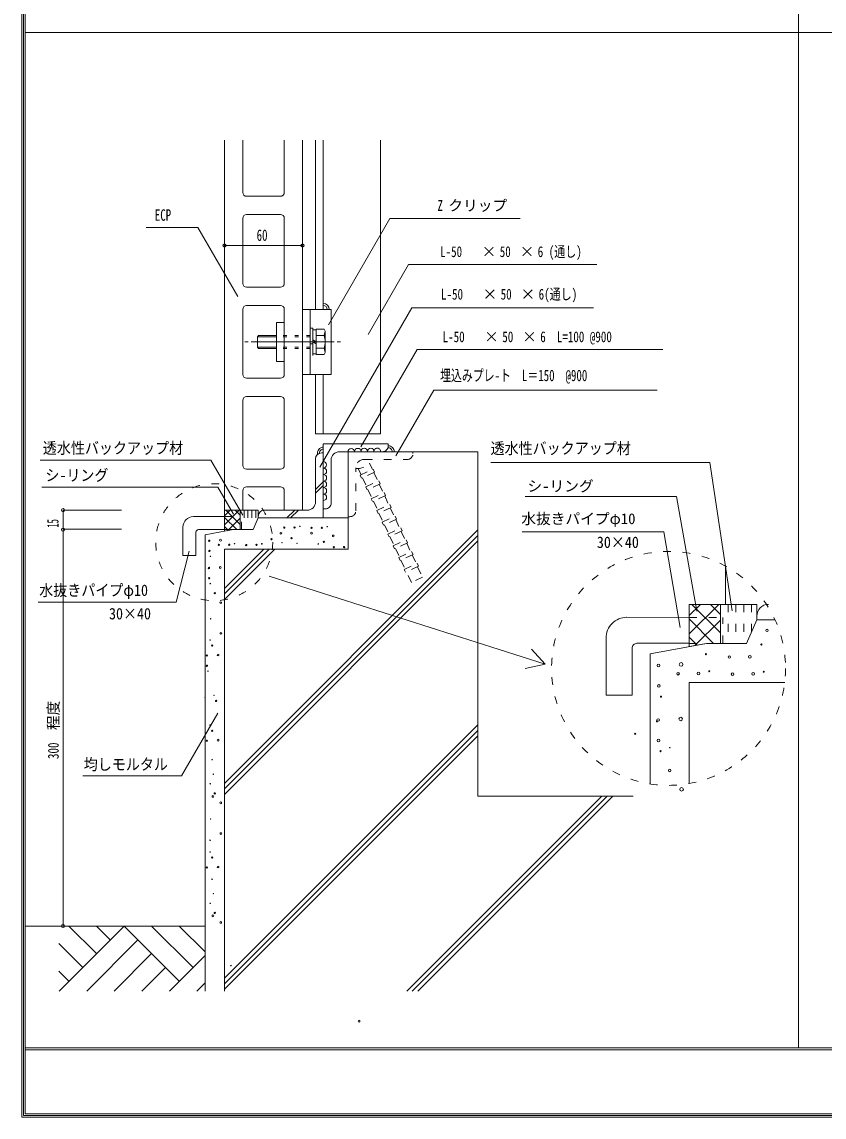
# Model space of a CAD drawing. Units: millimetres, scale not verified. Extents: x -1209 to 1209, y -852 to 852.
# Drawn here: x -1209 to -592, y -852 to -10 of the extents above; entities that cross this region are included whole.
import ezdxf
from ezdxf.enums import TextEntityAlignment as Align

# ---------------------------------------------------------------- set-up
doc = ezdxf.new("R2010")
doc.units = ezdxf.units.MM
doc.header["$LTSCALE"] = 3
doc.linetypes.add('USER1', pattern=[3, 1, -2])
doc.linetypes.add('USER2', pattern=[5, 2, -3])
for name, color, linetype, lineweight in [('0-1_0-0WAKU', 7, 'Continuous', 18), ('0-2_0-1AL', 5, 'Continuous', 18), ('0-3_0-2SUNPO', 7, 'Continuous', 18), ('0-4_0-3STEEL', 6, 'Continuous', 18), ('0-5_0-4KANAMONO', 6, 'Continuous', 18), ('0-6_0-5FUKUSIZA', 3, 'Continuous', 18), ('0-8_0-7KUTAI', 6, 'Continuous', 18)]:
    doc.layers.add(name, color=color, linetype=linetype, lineweight=lineweight)
doc.styles.add('ＭＳ ゴシック', font='')
doc.styles.get('ＭＳ ゴシック').set_extended_font_data('MS Gothic')

msp = doc.modelspace()

# ---------------------------------------------------------------- linework, layer by layer
at = {"layer": '0-1_0-0WAKU'}
for p, q in [((-1209.414, -852.414), (-1209.414, 852.414)), ((-1208.207, -851.207), (-1208.207, 851.207)), ((-1207, -850), (-1207, 850)), ((-612, 850), (-612, -799)), ((-1207, -17.85), (0, -17.85)), ((-1207, -799), (1207, -799)), ((-1207, -800.7), (1207, -800.7)), ((1207, -850), (-1207, -850)), ((-1209.414, -852.414), (1209.414, -852.414)), ((1208.207, -851.207), (-1208.207, -851.207))]:
    msp.add_line(p, q, dxfattribs=at)
at = {"layer": '0-2_0-1AL'}
for p, q in [((-1053.517, -100.634), (-1053.517, -385.4)), ((-1039.517, -100.634), (-1039.517, -140.9)), ((-1007.517, -100.634), (-1007.517, -140.9)), ((-993.517, -100.634), (-993.517, -385.4)), ((-1036.517, -143.9), (-1010.517, -143.9)), ((-1036.517, -157.9), (-1010.517, -157.9)), ((-1039.517, -160.9), (-1039.517, -210.9)), ((-1007.517, -160.9), (-1007.517, -210.9)), ((-1036.517, -213.9), (-1010.517, -213.9)), ((-1039.517, -230.9), (-1039.517, -280.9)), ((-1036.517, -227.9), (-1010.517, -227.9)), ((-1007.517, -230.9), (-1007.517, -280.9)), ((-1036.517, -283.9), (-1010.517, -283.9)), ((-1039.517, -300.9), (-1039.517, -350.9)), ((-1036.517, -297.9), (-1010.517, -297.9)), ((-1007.517, -300.9), (-1007.517, -350.9)), ((-1036.517, -353.9), (-1010.517, -353.9)), ((-1039.517, -370.4), (-1039.517, -385.4)), ((-1036.517, -367.4), (-1010.517, -367.4)), ((-1007.517, -370.4), (-1007.517, -385.4)), ((-1039.517, -385.4), (-1053.517, -385.4)), ((-1007.517, -385.4), (-993.517, -385.4)), ((-668.02, -428.566), (-668.02, -457.904)), ((-668.02, -457.904), (-696.02, -457.904))]:
    msp.add_line(p, q, dxfattribs=at)
for centre, start, end in [((-1036.517, -140.9), 180, 270), ((-1010.517, -140.9), 270, 0), ((-1036.517, -160.9), 90, 180), ((-1010.517, -160.9), 0, 90), ((-1036.517, -210.9), 180, 270), ((-1010.517, -210.9), 270, 0), ((-1036.517, -230.9), 90, 180), ((-1010.517, -230.9), 0, 90), ((-1036.517, -280.9), 180, 270), ((-1010.517, -280.9), 270, 0), ((-1036.517, -300.9), 90, 180), ((-1010.517, -300.9), 0, 90), ((-1036.517, -350.9), 180, 270), ((-1010.517, -350.9), 270, 0), ((-1036.517, -370.4), 90, 180), ((-1010.517, -370.4), 0, 90)]:
    msp.add_arc(centre, 3, start, end, dxfattribs=at)
at = {"layer": '0-3_0-2SUNPO'}
for p, q in [((-1073.948, -167.765), (-1113.758, -167.765)), ((-1043.164, -221.084), (-1073.948, -167.765)), ((-973.533, -242.886), (-926.286, -161.052)), ((-926.286, -161.052), (-825.937, -161.052)), ((-1053.517, -181.721), (-993.517, -181.721)), ((-943.034, -250.31), (-911.897, -196.379)), ((-911.897, -196.379), (-767.189, -196.379)), ((-980.254, -352.271), (-909.498, -229.717)), ((-769.669, -229.717), (-909.498, -229.717)), ((-948.54, -336.713), (-905.266, -261.759)), ((-905.266, -261.759), (-716.38, -261.759)), ((-921.614, -343.594), (-892.414, -293.018)), ((-892.414, -293.018), (-720.778, -293.018)), ((-1064.026, -346.85), (-1195.35, -346.85)), ((-1039.517, -389.302), (-1064.026, -346.85)), ((-680.122, -348.613), (-848.689, -348.613)), ((-662.839, -462.856), (-680.122, -348.613)), ((-1058.602, -367.758), (-1194.202, -367.758)), ((-1046.606, -388.536), (-1058.602, -367.758)), ((-705.661, -374.847), (-822.269, -374.847)), ((-690.091, -463.237), (-705.661, -374.847)), ((-1177.722, -385.4), (-1177.722, -405.398)), ((-1177.722, -385.4), (-1132.722, -385.4)), ((-1177.722, -399.998), (-1132.722, -399.998)), ((-715.587, -402.024), (-824.539, -402.024)), ((-702.845, -475.721), (-715.587, -402.024)), ((-1177.722, -405.398), (-1177.722, -705.4)), ((-1080.736, -416.854), (-1090.857, -456.268)), ((-1019.054, -436.134), (-806.825, -503.948)), ((-1090.857, -456.268), (-1196.913, -456.268)), ((-817.374, -492.347), (-806.825, -503.948)), ((-822.147, -507.283), (-806.825, -503.948)), ((-1167.722, -705.4), (-1155.553, -705.4)), ((-1167.722, -705.4), (-1155.553, -705.4))]:
    msp.add_line(p, q, dxfattribs=at)
msp.add_lwpolyline([(-1058.72, -541.527), (-1086.617, -589.846), (-1162.498, -589.846)], dxfattribs=at)
at = {"layer": '0-3_0-2SUNPO', "linetype": 'USER2'}
for centre, radius in [((-1061.457, -410.02), 45), ((-711.898, -507.145), 90)]:
    msp.add_circle(centre, radius, dxfattribs=at)
at = {"layer": '0-3_0-2SUNPO'}
for centre, start, end in [((-1053.517, -181.721), 0, 180), ((-1053.517, -181.721), 180, 0), ((-993.517, -181.721), 0, 180), ((-993.517, -181.721), 180, 0), ((-1177.722, -385.4), 0, 180), ((-1177.722, -385.4), 180, 0), ((-1177.722, -400.398), 0, 180), ((-1177.722, -400.398), 180, 0), ((-1177.722, -705.4), 0, 180), ((-1177.722, -705.4), 180, 0)]:
    msp.add_arc(centre, 1.2, start, end, dxfattribs=at)
at = {"layer": '0-4_0-3STEEL'}
for p, q in [((-983.517, -230.901), (-983.517, -100.634)), ((-977.517, -230.901), (-977.517, -100.634)), ((-933.516, -326.737), (-933.516, -100.634)), ((-983.517, -326.737), (-983.517, -280.902)), ((-977.517, -326.737), (-977.517, -280.902)), ((-983.517, -326.737), (-933.516, -326.737)), ((-946.019, -334.4), (-977.517, -334.4)), ((-977.517, -334.4), (-927.519, -334.4)), ((-977.517, -334.4), (-977.517, -391.4)), ((-927.519, -335.9), (-927.519, -334.4)), ((-977.517, -341.402), (-979.017, -341.402)), ((-977.517, -341.402), (-977.517, -391.4)), ((-965.019, -340.4), (-932.019, -340.4)), ((-983.515, -378.902), (-983.517, -345.902)), ((-971.519, -379.898), (-971.517, -346.898)), ((-977.514, -363.571), (-983.514, -369.571)), ((-977.514, -366.399), (-983.514, -372.399)), ((-990.015, -385.4), (-1023.015, -385.4)), ((-999.543, -385.4), (-1005.543, -391.4)), ((-996.714, -385.4), (-1002.714, -391.4)), ((-977.517, -384.398), (-976.017, -384.398)), ((-1027.515, -389.9), (-1027.515, -391.4)), ((-977.517, -391.4), (-1027.515, -391.4)), ((-977.517, -391.4), (-1027.515, -391.4)), ((-644.016, -466.904), (-644.016, -469.904)), ((-629.965, -469.904), (-644.016, -469.904))]:
    msp.add_line(p, q, dxfattribs=at)
for centre, radius, start, end in [((-932.019, -335.9), 4.5, 270, 0.00002), ((-979.017, -345.902), 4.5, 90, 180), ((-965.019, -346.898), 6.5, 90, 180), ((-990.015, -378.902), 6.5, 270, 0.00002), ((-1023.015, -389.9), 4.5, 90, 180), ((-976.017, -379.898), 4.5, 270, 0.00002), ((-635.016, -466.904), 9, 90, 180)]:
    msp.add_arc(centre, radius, start, end, dxfattribs=at)
at = {"layer": '0-5_0-4KANAMONO'}
for p, q in [((-993.516, -280.902), (-993.516, -230.901)), ((-987.534, -230.901), (-987.534, -280.902)), ((-1013.532, -240.9), (-1013.532, -270.9)), ((-1007.517, -240.9), (-1013.532, -240.9)), ((-1007.517, -240.9), (-1007.517, -270.9)), ((-1028.034, -251.901), (-1027.455, -250.902)), ((-1013.535, -251.901), (-1028.034, -251.901)), ((-1028.034, -259.902), (-1028.034, -251.901)), ((-1013.535, -250.902), (-1027.455, -250.902)), ((-987.534, -266.4), (-987.534, -245.4)), ((-985.533, -245.4), (-987.534, -245.4)), ((-985.533, -266.4), (-985.533, -245.4)), ((-983.034, -246.702), (-985.533, -246.702)), ((-983.034, -265.716), (-983.034, -246.087)), ((-976.938, -246.087), (-983.034, -246.087)), ((-976.86, -250.995), (-983.034, -250.995)), ((-976.032, -247.65), (-976.935, -246.087)), ((-976.86, -250.995), (-976.032, -247.653)), ((-976.032, -264.15), (-976.032, -247.65)), ((-1035.261, -255.9), (-1037.895, -255.9)), ((-969.162, -255.9), (-1032.921, -255.9)), ((-1013.535, -259.902), (-1028.034, -259.902)), ((-1028.034, -259.902), (-1027.455, -260.901)), ((-1013.535, -260.901), (-1027.455, -260.901)), ((-985.533, -257.5), (-987.534, -257.5)), ((-983.034, -255.9), (-985.533, -254.457)), ((-983.034, -257.346), (-985.533, -255.9)), ((-976.86, -260.808), (-983.034, -260.808)), ((-976.857, -260.808), (-976.032, -264.15)), ((-964.188, -255.9), (-966.822, -255.9)), ((-983.034, -265.101), (-985.533, -265.101)), ((-976.938, -265.716), (-983.034, -265.716)), ((-976.032, -264.153), (-976.938, -265.716)), ((-1007.517, -270.9), (-1013.532, -270.9)), ((-971.517, -280.902), (-993.516, -280.902)), ((-1077.515, -390.371), (-1053.517, -390.379)), ((-1085.517, -420.369), (-1085.517, -398.371)), ((-1075.517, -420.371), (-1075.517, -402.372)), ((-1073.517, -400.372), (-1053.517, -400.379)), ((-1085.517, -420.369), (-1075.517, -420.371)), ((-744.378, -467.85), (-696.02, -467.864)), ((-760.02, -527.842), (-760.02, -483.846)), ((-736.2, -487.852), (-696.02, -487.864)), ((-740.02, -527.847), (-740.02, -491.848)), ((-760.02, -527.842), (-740.02, -527.847))]:
    msp.add_line(p, q, dxfattribs=at)
at = {"layer": '0-5_0-4KANAMONO', "linetype": 'USER1'}
for p, q in [((-987.534, -250.902), (-1013.532, -250.902)), ((-987.534, -251.901), (-1013.532, -251.901)), ((-987.534, -259.902), (-1013.532, -259.902)), ((-987.534, -260.901), (-1013.532, -260.901))]:
    msp.add_line(p, q, dxfattribs=at)
at = {"layer": '0-5_0-4KANAMONO', "linetype": 'USER2'}
for p, q in [((-1053.517, -390.386), (-1040.517, -390.395)), ((-1040.517, -400.395), (-1040.517, -390.395)), ((-1053.517, -400.386), (-1040.517, -400.395)), ((-696.02, -467.877), (-670.02, -467.894)), ((-670.02, -487.894), (-670.02, -467.894)), ((-696.02, -487.877), (-672.02, -487.901))]:
    msp.add_line(p, q, dxfattribs=at)
at = {"layer": '0-5_0-4KANAMONO'}
msp.add_lwpolyline([(-971.517, -280.902), (-971.517, -230.901), (-993.516, -230.901)], dxfattribs=at)
for centre, radius, start, end in [((-991.032, -255.9), 15, 340.90302, 19.097), ((-1077.517, -398.371), 8, 89.98428, 180), ((-1073.517, -402.372), 2, 89.98428, 180), ((-744.02, -483.846), 16, 89.98428, 180), ((-736.02, -491.848), 4, 89.98428, 180)]:
    msp.add_arc(centre, radius, start, end, dxfattribs=at)
at = {"layer": '0-6_0-5FUKUSIZA'}
for p, q in [((-1053.517, -396.786), (-1042.131, -385.4)), ((-1053.517, -389.715), (-1049.202, -385.4)), ((-1041.517, -385.4), (-1053.517, -385.4)), ((-1053.517, -385.4), (-1053.517, -401.648)), ((-1052.443, -385.4), (-1041.517, -396.326)), ((-1045.372, -385.4), (-1041.517, -389.255)), ((-1027.517, -385.4), (-1041.517, -385.4)), ((-1041.517, -385.4), (-1041.517, -400.4)), ((-1027.517, -385.4), (-1027.517, -391.404)), ((-1053.517, -390.997), (-1044.12, -400.394)), ((-1051.29, -401.23), (-1041.517, -391.457)), ((-1027.517, -391.404), (-1031.517, -400.4)), ((-1053.517, -398.068), (-1050.503, -401.083)), ((-1053.517, -401.648), (-1046.862, -400.4)), ((-1041.517, -400.398), (-1046.862, -400.4)), ((-1042.517, -400.398), (-1031.517, -400.4)), ((-1031.517, -400.4), (-1041.517, -400.398)), ((-696.02, -480.677), (-673.247, -457.904)), ((-696.02, -466.535), (-687.389, -457.904)), ((-676.02, -457.904), (-696.02, -457.904)), ((-696.02, -457.904), (-696.02, -490.4)), ((-693.872, -457.904), (-672.02, -479.757)), ((-679.73, -457.904), (-672.02, -465.615)), ((-676.02, -457.904), (-664.02, -457.904)), ((-672.02, -457.904), (-672.02, -487.904)), ((-644.02, -457.904), (-664.02, -457.904)), ((-644.02, -457.904), (-644.02, -469.913)), ((-696.02, -469.099), (-677.225, -487.893)), ((-691.565, -489.565), (-672.02, -470.019)), ((-644.016, -469.904), (-652.02, -487.904)), ((-696.02, -483.241), (-689.991, -489.27)), ((-682.709, -487.904), (-696.02, -490.4)), ((-672.02, -487.904), (-682.709, -487.904)), ((-652.02, -487.904), (-672.02, -487.901))]:
    msp.add_line(p, q, dxfattribs=at)
at = {"layer": '0-6_0-5FUKUSIZA', "linetype": 'USER2'}
for p, q in [((-1038.517, -385.4), (-1038.517, -400.4)), ((-1035.517, -385.4), (-1035.517, -400.4)), ((-1032.517, -385.401), (-1032.517, -400.401)), ((-1029.517, -385.402), (-1029.517, -395.902)), ((-666.02, -457.904), (-666.02, -487.904)), ((-660.02, -457.904), (-660.02, -487.904)), ((-654.02, -457.904), (-654.02, -487.904)), ((-648.02, -457.904), (-648.02, -478.909))]:
    msp.add_line(p, q, dxfattribs=at)
at = {"layer": '0-6_0-5FUKUSIZA'}
for centre, radius, start, end in [((-977.517, -230.898), 4.5, 0, 90), ((-977.517, -230.898), 3, 0, 90), ((-977.517, -341.415), 4.5, 90, 193.22999), ((-927.488, -340.4), 4.5, 0.00099, 90.39299), ((-977.517, -341.415), 3, 90, 184.60701), ((-956.017, -340.4), 2.5, 0, 180), ((-951.019, -340.35), 2.5, 0, 180), ((-946.02, -340.3), 2.5, 0, 180), ((-941.022, -340.25), 2.5, 0, 180), ((-936.023, -340.2), 2.5, 355.41301, 180), ((-927.511, -340.41), 3.023, 0.19299, 95.02397), ((-977.517, -350.5), 2.5, 270, 89.99998), ((-977.467, -355.499), 2.5, 270, 89.99998), ((-977.467, -360.498), 2.5, 270, 89.99998), ((-977.467, -365.498), 2.5, 270, 89.99998), ((-977.467, -370.498), 2.5, 270, 89.99998), ((-977.467, -375.497), 2.5, 270, 89.99998)]:
    msp.add_arc(centre, radius, start, end, dxfattribs=at)
at = {"layer": '0-8_0-7KUTAI', "color": 4}
for p, q in [((-958.517, -340.4), (-858.517, -340.4)), ((-958.517, -340.4), (-958.517, -415.4)), ((-858.517, -605.4), (-858.517, -340.4)), ((-1027.515, -391.4), (-1031.517, -400.4)), ((-1027.515, -391.4), (-958.517, -391.4)), ((-1068.517, -404.461), (-1046.862, -400.4)), ((-1068.517, -755.4), (-1068.517, -404.461)), ((-858.517, -400.6), (-1053.517, -595.6)), ((-1048.995, -400.4), (-1031.517, -400.4)), ((-1046.862, -400.4), (-1031.517, -400.4)), ((-858.517, -404.842), (-1053.517, -599.843)), ((-858.517, -409.085), (-1053.517, -604.085)), ((-958.517, -415.4), (-1053.517, -415.4)), ((-1053.517, -755.4), (-1053.517, -415.4)), ((-1014.832, -415.4), (-1053.517, -454.085)), ((-1023.317, -415.4), (-1053.517, -445.6)), ((-1019.075, -415.4), (-1053.517, -449.843)), ((-644.016, -469.904), (-652.02, -487.904)), ((-726.02, -496.026), (-682.709, -487.904)), ((-682.709, -487.904), (-652.02, -487.904)), ((-682.709, -487.904), (-652.02, -487.904)), ((-726.02, -596.03), (-726.02, -496.026)), ((-622.544, -517.904), (-696.02, -517.904)), ((-696.02, -595.733), (-696.02, -517.904)), ((-858.517, -550.6), (-1053.517, -745.6)), ((-858.517, -554.842), (-1053.517, -749.843)), ((-858.517, -559.085), (-1053.517, -754.085)), ((-763.318, -605.4), (-913.317, -755.4)), ((-759.075, -605.4), (-909.075, -755.4)), ((-754.832, -605.4), (-904.832, -755.4)), ((-739.187, -605.4), (-858.517, -605.4)), ((-1207, -705.4), (-1068.517, -705.4))]:
    msp.add_line(p, q, dxfattribs=at)
at = {"layer": '0-8_0-7KUTAI', "color": 7, "linetype": 'USER2'}
for p, q in [((-952.517, -385.9), (-952.517, -352.9)), ((-948.436, -358.131), (-950.654, -353.376)), ((-946.017, -346.4), (-913.017, -346.4)), ((-942.017, -349.348), (-939.799, -354.103)), ((-947.38, -360.397), (-944.21, -367.194)), ((-938.743, -356.369), (-935.573, -363.167)), ((-943.154, -369.46), (-939.984, -376.257)), ((-934.517, -365.432), (-931.347, -372.23)), ((-938.928, -378.523), (-935.758, -385.32)), ((-930.29, -374.495), (-927.121, -381.293)), ((-934.701, -387.586), (-931.532, -394.383)), ((-926.064, -383.558), (-922.895, -390.356)), ((-921.838, -392.622), (-918.668, -399.419)), ((-930.475, -396.649), (-927.306, -403.446)), ((-917.612, -401.685), (-914.442, -408.482)), ((-926.249, -405.712), (-923.079, -412.509)), ((-913.386, -410.748), (-910.216, -417.545)), ((-922.023, -414.775), (-918.853, -421.573)), ((-909.16, -419.811), (-905.99, -426.608)), ((-917.797, -423.838), (-914.627, -430.636))]:
    msp.add_line(p, q, dxfattribs=at)
at = {"layer": '0-8_0-7KUTAI', "color": 7}
for p, q in [((-1180.797, -755.4), (-1130.797, -705.4)), ((-1152.01, -726.613), (-1173.223, -705.4)), ((-1141.403, -716.006), (-1152.01, -705.4)), ((-1088.37, -747.826), (-1130.797, -705.4)), ((-1077.764, -737.22), (-1109.583, -705.4)), ((-1068.517, -725.253), (-1088.37, -705.4)), ((-1159.583, -755.4), (-1120.19, -716.006)), ((-1162.616, -737.22), (-1181.028, -718.808)), ((-1138.37, -755.4), (-1109.583, -726.613)), ((-1095.944, -755.4), (-1068.517, -727.973)), ((-1173.223, -747.826), (-1181.028, -740.021)), ((-1117.157, -755.4), (-1098.977, -737.22)), ((-1074.731, -755.4), (-1068.517, -749.187))]:
    msp.add_line(p, q, dxfattribs=at)
at = {"layer": '0-8_0-7KUTAI', "color": 7, "linetype": 'USER2'}
for points in [[(-908.517, -341.9), (-908.517, -340.4), (-958.517, -340.4), (-958.517, -390.4), (-957.017, -390.4)], [(-904.933, -428.874), (-901.13, -437.031), (-909.767, -441.058), (-913.57, -432.901)]]:
    msp.add_lwpolyline(points, dxfattribs=at)
for points in [[(-938.077, -356.059), (-948.046, -360.707), (-949.103, -358.442), (-939.133, -353.793)], [(-933.85, -365.122), (-943.82, -369.77), (-944.876, -367.505), (-934.907, -362.856)], [(-929.624, -374.185), (-939.594, -378.834), (-940.65, -376.568), (-930.681, -371.919)], [(-925.398, -383.248), (-935.367, -387.897), (-936.424, -385.631), (-926.455, -380.982)], [(-921.172, -392.311), (-931.141, -396.96), (-932.198, -394.694), (-922.228, -390.045)], [(-916.946, -401.374), (-926.915, -406.023), (-927.972, -403.757), (-918.002, -399.108)], [(-912.72, -410.437), (-922.689, -415.086), (-923.745, -412.82), (-913.776, -408.171)], [(-908.493, -419.5), (-918.463, -424.149), (-919.519, -421.883), (-909.55, -417.234)], [(-904.267, -428.563), (-914.237, -433.212), (-915.293, -430.946), (-905.324, -426.297)]]:
    msp.add_lwpolyline(points, close=True, dxfattribs=at)
at = {"layer": '0-8_0-7KUTAI', "color": 4}
for centre, radius in [((-1010.137, -403.218), 0.7), ((-1007.514, -398.818), 0.5), ((-999.631, -398.713), 0.5), ((-995.52, -397.886), 0.2), ((-986.508, -403.078), 0.7), ((-986.533, -398.985), 0.5), ((-978.65, -398.88), 0.5), ((-974.539, -398.053), 0.2), ((-1065.292, -408.894), 0.5), ((-1057.8, -412.068), 0.5), ((-1056.616, -408.5), 0.7), ((-1049.917, -411.962), 0.5), ((-1045.806, -411.135), 0.2), ((-1036.819, -412.234), 0.5), ((-1028.936, -412.129), 0.5), ((-1024.826, -411.302), 0.2), ((-1017.413, -407.801), 0.5), ((-1009.345, -410.425), 0.2), ((-1001.932, -406.924), 0.5), ((-997.748, -410.962), 0.2), ((-981.421, -411.371), 0.2), ((-977.116, -409.834), 0.5), ((-969.84, -405.251), 0.7), ((-1065.187, -416.777), 0.5), ((-1064.36, -420.888), 0.2), ((-969.446, -413.927), 0.5), ((-961.563, -413.821), 0.5), ((-1065.459, -429.875), 0.5), ((-1056.783, -429.481), 0.7), ((-1065.957, -430.432), 0.2), ((-1065.353, -437.758), 0.5), ((-1064.527, -441.869), 0.2), ((-1061.026, -449.281), 0.5), ((-1056.443, -456.558), 0.7), ((-1064.186, -468.946), 0.2), ((-1056.303, -480.186), 0.7), ((-636.148, -477.887), 1), ((-1064.596, -485.273), 0.2), ((-640.495, -488.771), 0.4), ((-1067.151, -497.249), 0.5), ((-1063.058, -489.578), 0.5), ((-1058.475, -496.854), 0.7), ((-683.133, -496.205), 0.4), ((-649.393, -498.192), 1), ((-1067.046, -505.132), 0.5), ((-719.57, -504.893), 1), ((-702.218, -504.104), 1.4), ((-665.159, -498.403), 1), ((-1066.219, -509.242), 0.2), ((-704.586, -511.24), 1), ((-688.82, -511.029), 1), ((-680.598, -509.375), 0.4), ((-662.624, -511.573), 1), ((-646.858, -511.362), 1), ((-638.636, -509.708), 0.4), ((-719.359, -520.658), 1), ((-1068.589, -529.422), 0.2), ((-1061.6, -527.846), 0.2), ((-717.705, -528.88), 0.4), ((-1060.062, -532.15), 0.5), ((-720.899, -547.968), 0.4), ((-719.903, -546.855), 1), ((-702.551, -546.066), 1.4), ((-1064.596, -550.798), 0.2), ((-1063.058, -555.102), 0.5), ((-1067.151, -562.773), 0.5), ((-1058.475, -562.378), 0.7), ((-737.58, -557.416), 0.4), ((-719.692, -562.62), 1), ((-718.038, -570.842), 0.4), ((-710.972, -568.118), 0.2), ((-1063.093, -577.435), 0.2), ((-1062.081, -588.569), 0.2), ((-711.037, -585.667), 1), ((-1064.527, -595.937), 0.2), ((-1062.416, -605.654), 0.7), ((-1061.026, -603.35), 0.5), ((-701.871, -600.22), 1.4), ((-1056.443, -610.626), 0.7), ((-1064.186, -623.014), 0.2), ((-1064.596, -639.342), 0.2), ((-1056.303, -634.254), 0.7), ((-1064.596, -648.406), 0.2), ((-1063.058, -652.71), 0.5), ((-1067.151, -660.381), 0.5), ((-1058.475, -659.987), 0.7), ((-1063.093, -669.38), 0.2), ((-1062.081, -680.515), 0.2), ((-1064.527, -687.883), 0.2), ((-1062.416, -697.6), 0.7), ((-1061.026, -695.295), 0.5), ((-1056.443, -702.572), 0.7), ((-1048.63, -735.825), 0.2), ((-950.038, -778.625), 0.7)]:
    msp.add_circle(centre, radius, dxfattribs=at)
at = {"layer": '0-8_0-7KUTAI', "color": 7, "linetype": 'USER2'}
for centre, radius, start, end in [((-913.017, -341.9), 4.5, 270, 0), ((-946.017, -352.9), 6.5, 90, 180), ((-951.447, -340.4), 13, 265.2776, 332.51357), ((-957.017, -385.9), 4.5, 270, 0)]:
    msp.add_arc(centre, radius, start, end, dxfattribs=at)

# ---------------------------------------------------------------- texts
at = {"layer": '0-3_0-2SUNPO', "style": 'ＭＳ ゴシック'}
for s, height, width, p in [('Z', 8.303, 0.75, (-889.706, -157.599)), ('ECP', 8.798, 0.7, (-1107.155, -165.347)), ('60', 8.798, 0.7, (-1028.823, -180.821)), ('L-50', 8.303, 0.75, (-887.678, -193.115)), ('50', 8.303, 0.75, (-841.78, -193.115)), ('6 (通し)', 8.303, 0.75, (-812.576, -193.115)), ('L-50', 8.303, 0.75, (-886.961, -225.855)), ('50', 8.303, 0.75, (-841.063, -225.855)), ('6(通し)', 8.303, 0.75, (-811.859, -225.855)), ('L-50', 8.303, 0.75, (-885.708, -258.627)), ('50', 8.303, 0.75, (-839.811, -258.627)), ('6\u3000L=100 @900', 8.303, 0.75, (-810.606, -258.627)), ('埋込みプレ-ト\u3000L＝150\u3000@900', 8.798, 0.7, (-887.721, -288.756)), ('透水性バックアップ材', 8.791, 0.9, (-1193.309, -344.618)), ('透水性バックアップ材', 8.791, 0.9, (-848.85, -344.795)), ('シ-リング', 8.791, 0.9, (-1191.371, -365.526)), ('30×40', 8.791, 0.9, (-767.041, -417.12)), ('水抜きパイプφ10', 8.791, 0.9, (-1196.118, -454.036)), ('30×40', 8.791, 0.9, (-1142.394, -472.059)), ('均しモルタル', 8.791, 0.9, (-1161.835, -587.994))]:
    msp.add_text(s, height=height, dxfattribs=dict(at, width=width)).set_placement(p, align=Align.BOTTOM_LEFT)
for s, p in [('クリップ', (-881.36, -157.599)), ('×', (-855.683, -193.115)), ('×', (-826.478, -193.115)), ('×', (-854.966, -225.855)), ('×', (-825.761, -225.855)), ('×', (-853.713, -258.627)), ('×', (-824.509, -258.627)), ('シ-リング', (-820.464, -373.535)), ('水抜きパイプφ10', (-825.181, -398.607))]:
    msp.add_text(s, height=8.303, dxfattribs=at).set_placement(p, align=Align.BOTTOM_LEFT)
for s, height, width, p in [('15', 8.791, 0.55, (-1178.622, -398.873)), ('300', 8.303, 0.75, (-1178.622, -576.904))]:
    msp.add_text(s, height=height, rotation=90, dxfattribs=dict(at, width=width)).set_placement(p, align=Align.BOTTOM_LEFT)
msp.add_text('程度', height=8.303, rotation=90, dxfattribs=at).set_placement((-1178.622, -554.646), align=Align.BOTTOM_LEFT)

doc.saveas('drawing.dxf')
